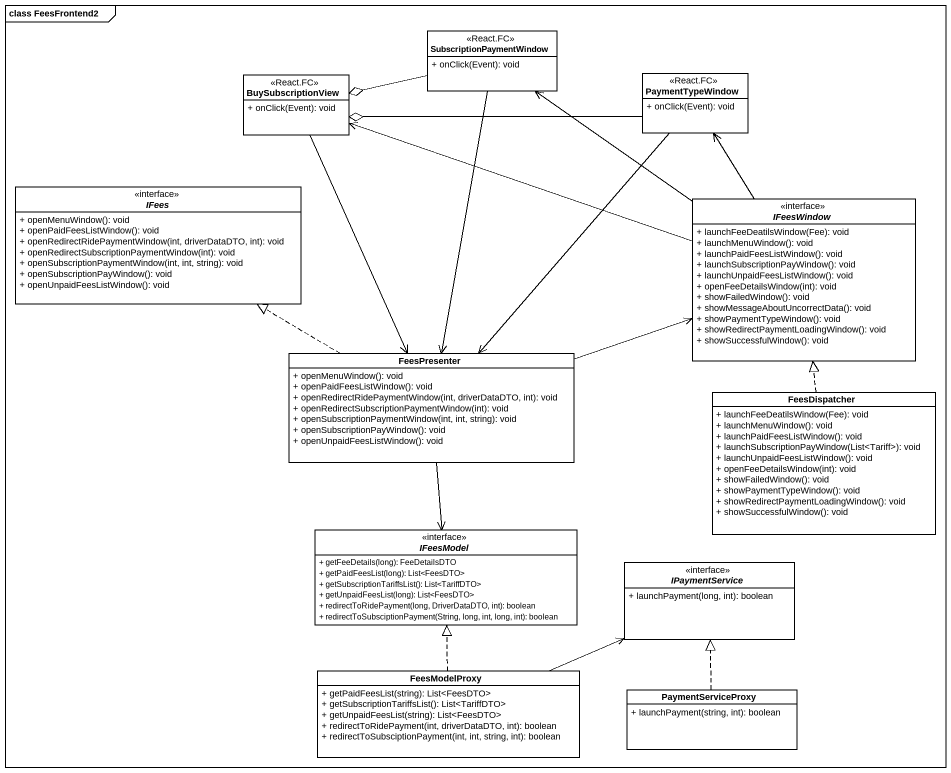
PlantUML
@startuml
mainframe class FeesFrontend2
hide circle
hide empty members
skinparam classAttributeIconSize 0
class SubscriptionPaymentWindow <<React.FC>> {
  + onClick(Event): void
}
class BuySubscriptionView <<React.FC>> {
  + onClick(Event): void
}
class PaymentTypeWindow <<React.FC>> {
  + onClick(Event): void
}
interface IFees {
  + openMenuWindow(): void
  + openPaidFeesListWindow(): void
  + openRedirectRidePaymentWindow(int, driverDataDTO, int): void
  + openRedirectSubscriptionPaymentWindow(int): void
  + openSubscriptionPaymentWindow(int, int, string): void
  + openSubscriptionPayWindow(): void
  + openUnpaidFeesListWindow(): void
}
interface IFeesWindow {
  + launchFeeDeatilsWindow(Fee): void
  + launchMenuWindow(): void
  + launchPaidFeesListWindow(): void
  + launchSubscriptionPayWindow(): void
  + launchUnpaidFeesListWindow(): void
  + openFeeDetailsWindow(int): void
  + showFailedWindow(): void
  + showMessageAboutUncorrectData(): void
  + showPaymentTypeWindow(): void
  + showRedirectPaymentLoadingWindow(): void
  + showSuccessfulWindow(): void
}
class FeesPresenter {
  + openMenuWindow(): void
  + openPaidFeesListWindow(): void
  + openRedirectRidePaymentWindow(int, driverDataDTO, int): void
  + openRedirectSubscriptionPaymentWindow(int): void
  + openSubscriptionPaymentWindow(int, int, string): void
  + openSubscriptionPayWindow(): void
  + openUnpaidFeesListWindow(): void
}
class FeesDispatcher {
  + launchFeeDeatilsWindow(Fee): void
  + launchMenuWindow(): void
  + launchPaidFeesListWindow(): void
  + launchSubscriptionPayWindow(List<Tariff>): void
  + launchUnpaidFeesListWindow(): void
  + openFeeDetailsWindow(int): void
  + showFailedWindow(): void
  + showPaymentTypeWindow(): void
  + showRedirectPaymentLoadingWindow(): void
  + showSuccessfulWindow(): void
}
interface IFeesModel {
  + getFeeDetails(long): FeeDetailsDTO
  + getPaidFeesList(long): List<FeesDTO>
  + getSubscriptionTariffsList(): List<TariffDTO>
  + getUnpaidFeesList(long): List<FeesDTO>
  + redirectToRidePayment(long, DriverDataDTO, int): boolean
  + redirectToSubsciptionPayment(String, long, int, long, int): boolean
}
interface IPaymentService {
  + launchPayment(long, int): boolean
}
class FeesModelProxy {
  + getPaidFeesList(string): List<FeesDTO>
  + getSubscriptionTariffsList(): List<TariffDTO>
  + getUnpaidFeesList(string): List<FeesDTO>
  + redirectToRidePayment(int, driverDataDTO, int): boolean
  + redirectToSubsciptionPayment(int, int, string, int): boolean
}
class PaymentServiceProxy {
  + launchPayment(string, int): boolean
}
SubscriptionPaymentWindow -left-o BuySubscriptionView
SubscriptionPaymentWindow --> FeesPresenter
BuySubscriptionView --> FeesPresenter
PaymentTypeWindow -left-o BuySubscriptionView
PaymentTypeWindow --> FeesPresenter
IFeesWindow -up-> SubscriptionPaymentWindow
IFeesWindow -left-> BuySubscriptionView
IFeesWindow -up-> PaymentTypeWindow
FeesPresenter .left.|> IFees
FeesPresenter -right-> IFeesWindow
FeesPresenter --> IFeesModel
FeesDispatcher .up.|> IFeesWindow
FeesModelProxy .up.|> IFeesModel
FeesModelProxy -right-> IPaymentService
PaymentServiceProxy .up.|> IPaymentService
@enduml
